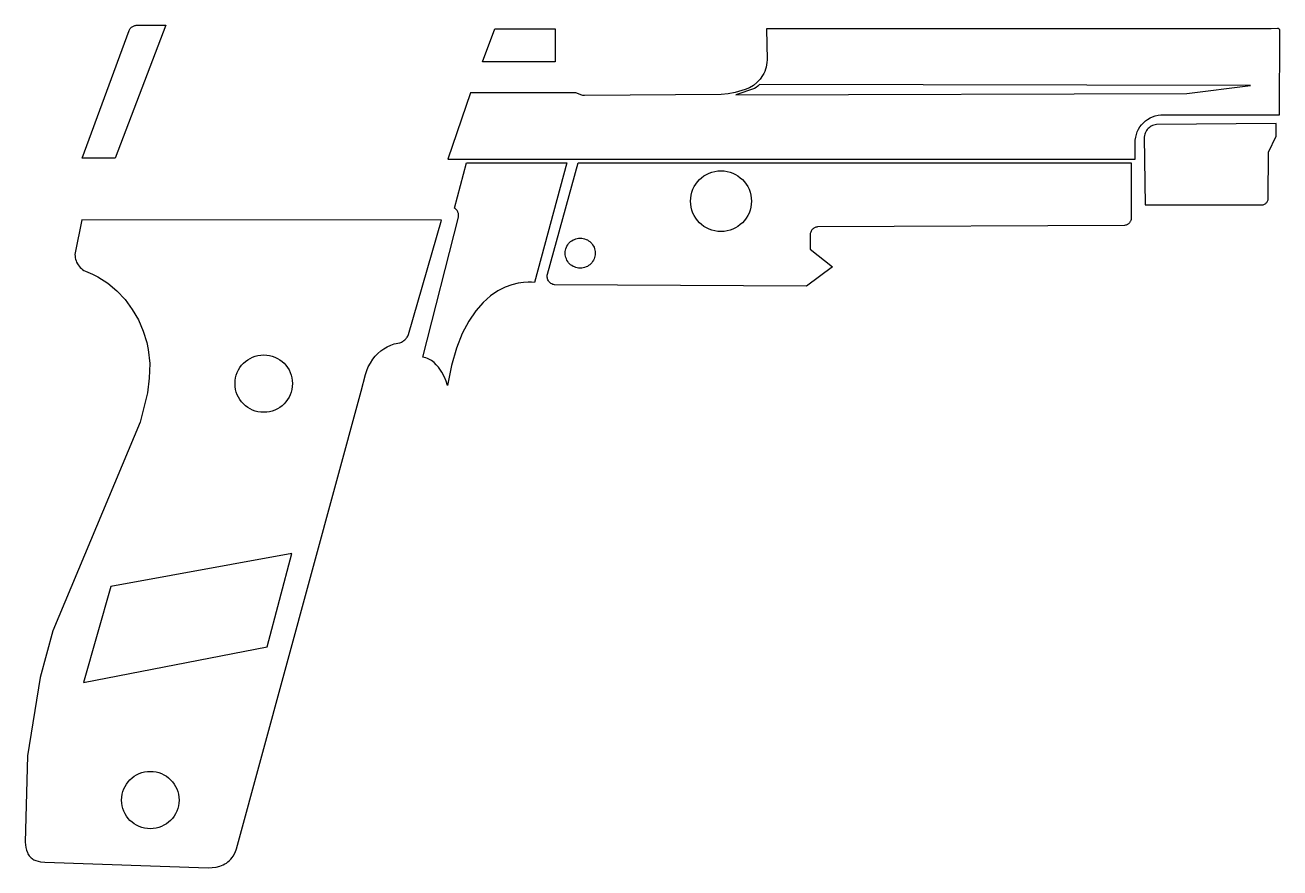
# Model space of a CAD drawing. Header units: metres. Extents: x 167 to 303, y -154 to -62.
import ezdxf

# ---------------------------------------------------------------- set-up
doc = ezdxf.new("R2010")
doc.units = ezdxf.units.M

msp = doc.modelspace()

# ---------------------------------------------------------------- linework, layer by layer
for points in [[(176.350168, -76.656692), (172.791374, -76.656692), (177.866548, -62.810898), (177.901346, -62.742318), (177.94097, -62.67704), (177.985166, -62.615572), (178.033426, -62.557914), (178.08575, -62.50432), (178.141884, -62.45479), (178.201574, -62.409832), (178.264312, -62.369446), (178.330098, -62.333632), (178.398424, -62.302898), (178.46929, -62.277244), (178.542188, -62.256924), (178.617118, -62.242192), (178.693572, -62.233302), (181.826662, -62.230254), (176.350168, -76.656692)], [(301.54372, -62.633606), (246.900954, -62.633606), (246.967756, -65.994534), (246.950484, -66.28003), (246.916194, -66.53022), (246.863362, -66.774568), (246.792496, -67.012566), (246.704612, -67.243452), (246.600218, -67.466464), (246.48033, -67.681094), (246.196612, -68.082414), (245.8593, -68.442586), (245.474744, -68.756276), (245.048532, -69.01815), (244.587014, -69.223382), (243.496592, -69.545454), (242.75161, -69.680582), (241.99723, -69.751448), (227.197412, -69.86905), (227.100384, -69.860922), (227.004626, -69.843904), (226.910646, -69.81825), (226.25558, -69.574918), (214.838026, -69.574918), (212.383116, -76.749148), (286.812482, -76.749148), (286.835596, -74.702162), (286.882078, -74.384154), (286.957262, -74.079862), (287.059624, -73.790556), (287.187894, -73.517252), (287.341056, -73.261474), (287.517586, -73.024492), (287.716468, -72.807576), (287.936178, -72.611996), (288.1757, -72.438768), (288.43351, -72.289416), (288.708592, -72.164956), (288.999422, -72.066912), (289.304984, -71.9963), (289.623754, -71.95439), (302.45177, -71.9455), (302.50257, -62.851792), (302.496728, -62.812168), (302.488346, -62.776608), (302.477678, -62.744604), (302.464724, -62.716156), (302.449738, -62.69101), (302.432466, -62.669166), (302.413162, -62.650116), (302.391826, -62.63386), (302.368712, -62.620398), (302.343566, -62.609222), (302.316642, -62.600332), (302.28794, -62.593728), (302.22571, -62.586108), (301.542958, -62.633606)], [(217.470482, -62.633606), (224.001838, -62.633606), (224.001838, -66.21018), (216.150444, -66.21018), (217.470482, -62.633606)], [(246.12981, -68.679568), (245.966488, -68.835016), (245.782846, -68.972684), (245.581424, -69.091302), (243.577618, -69.789294), (292.42766, -69.657468), (299.30471, -68.78066), (246.12981, -68.679568)], [(302.084994, -72.878188), (289.125914, -72.999346), (288.97707, -73.023476), (288.83356, -73.06183), (288.696146, -73.113646), (288.56559, -73.178162), (288.442654, -73.254616), (288.3281, -73.342246), (288.22269, -73.44029), (288.127186, -73.547986), (288.04235, -73.664572), (287.96869, -73.789286), (287.907222, -73.921112), (287.858708, -74.059542), (287.823656, -74.203814), (287.803082, -74.353166), (287.904428, -81.70799), (300.542452, -81.715356), (300.620938, -81.703418), (300.69663, -81.684114), (300.769274, -81.657698), (300.838362, -81.624424), (300.90364, -81.5848), (300.9646, -81.539334), (301.020734, -81.48828), (301.071788, -81.432146), (301.117254, -81.371186), (301.156878, -81.305908), (301.190152, -81.23682), (301.216822, -81.164176), (301.23638, -81.088484), (301.248318, -81.009998), (301.256954, -75.978766), (302.0822, -74.25944), (302.08347, -72.878696)], [(214.407496, -77.144626), (225.278188, -77.144626), (221.784926, -90.101674), (221.459806, -90.072464), (221.081854, -90.068654), (220.585792, -90.101166), (219.990924, -90.19159), (219.316046, -90.362024), (218.580208, -90.634058), (217.802714, -91.02979), (217.00236, -91.57081), (216.19845, -92.278962), (215.410034, -93.17609), (214.655908, -94.284038), (213.955376, -95.624396), (213.327488, -97.219262), (212.791294, -99.090226), (212.365844, -101.259386), (212.212428, -100.816918), (212.014816, -100.35794), (211.731352, -99.824032), (211.358226, -99.278186), (211.136738, -99.020376), (210.891374, -98.78314), (210.621626, -98.574352), (210.326986, -98.401886), (210.170268, -98.331782), (210.0072, -98.273616), (209.837528, -98.228404), (209.661506, -98.197162), (213.536022, -83.029552), (213.546182, -82.953098), (213.550246, -82.876898), (213.548214, -82.800952), (213.54034, -82.725768), (213.526878, -82.651854), (213.507828, -82.579464), (213.483444, -82.508598), (213.453726, -82.440018), (213.418674, -82.373724), (213.378542, -82.310224), (213.333584, -82.249772), (213.2838, -82.192622), (213.22919, -82.139028), (213.170008, -82.089498), (213.106508, -82.044286), (214.408004, -77.14488)], [(223.178878, -89.199212), (226.507548, -77.14488), (286.394906, -77.14488), (286.390842, -83.224878), (286.378904, -83.303364), (286.3596, -83.379056), (286.333184, -83.4517), (286.29991, -83.520788), (286.26054, -83.586066), (286.215074, -83.647026), (286.164274, -83.70316), (286.108394, -83.754214), (286.047688, -83.799934), (285.982664, -83.839558), (285.91383, -83.873086), (285.84144, -83.90001), (285.765748, -83.919822), (285.687516, -83.932014), (252.436122, -84.087208), (252.34519, -84.101432), (252.257306, -84.124292), (252.173232, -84.155534), (252.093222, -84.194396), (252.017784, -84.240624), (251.947172, -84.29371), (251.882148, -84.353146), (251.822966, -84.418424), (251.770388, -84.489036), (251.724668, -84.564728), (251.68606, -84.644992), (251.655326, -84.72932), (251.63272, -84.817204), (251.61875, -84.90839), (251.613924, -86.484968), (254.063754, -88.398858), (251.231146, -90.516964), (223.951292, -90.36304), (223.84385, -90.342974), (223.741742, -90.311224), (223.645476, -90.268298), (223.555814, -90.215212), (223.473264, -90.152728), (223.398334, -90.081862), (223.331786, -90.003376), (223.274382, -89.918032), (223.22663, -89.826592), (223.189292, -89.730072), (223.162876, -89.629234), (223.14789, -89.52484), (223.14535, -89.417906), (223.15551, -89.309194), (223.179132, -89.199466)], [(245.263162, -81.30159), (245.246144, -81.638648), (245.196106, -81.9658), (245.114826, -82.281522), (245.004082, -82.58429), (244.865398, -82.872326), (244.700298, -83.144106), (244.51056, -83.397852), (244.297962, -83.631786), (244.064028, -83.844384), (243.810282, -84.034122), (243.538502, -84.199222), (243.250466, -84.337906), (242.947698, -84.44865), (242.631976, -84.52993), (242.304824, -84.579968), (241.967766, -84.596986), (241.630708, -84.579968), (241.303556, -84.52993), (240.987834, -84.44865), (240.685066, -84.337906), (240.39703, -84.199222), (240.12525, -84.034122), (239.871504, -83.844384), (239.63757, -83.631786), (239.424972, -83.397852), (239.235234, -83.144106), (239.070134, -82.872326), (238.93145, -82.58429), (238.820706, -82.281522), (238.739426, -81.9658), (238.689388, -81.638648), (238.67237, -81.30159), (238.689388, -80.964532), (238.739426, -80.63738), (238.820706, -80.321658), (238.93145, -80.01889), (239.070134, -79.730854), (239.235234, -79.459074), (239.424972, -79.205328), (239.63757, -78.971394), (239.871504, -78.758796), (240.12525, -78.569058), (240.39703, -78.403958), (240.685066, -78.265274), (240.987834, -78.15453), (241.303556, -78.07325), (241.630708, -78.023212), (241.967766, -78.006194), (242.304824, -78.023212), (242.631976, -78.07325), (242.947698, -78.15453), (243.250466, -78.265274), (243.538502, -78.403958), (243.810282, -78.569058), (244.064028, -78.758796), (244.297962, -78.971394), (244.51056, -79.205328), (244.700298, -79.459074), (244.865398, -79.730854), (245.004082, -80.01889), (245.114826, -80.321658), (245.196106, -80.63738), (245.246144, -80.964532), (245.263162, -81.30159)], [(202.996038, -101.87178), (203.463398, -100.06838), (203.601828, -99.658932), (203.77404, -99.253548), (203.99248, -98.846132), (204.269848, -98.430334), (204.52969, -98.107754), (204.81798, -97.80651), (205.13167, -97.530666), (205.467712, -97.284286), (205.823058, -97.071942), (206.19466, -96.897952), (206.57947, -96.76638), (207.18018, -96.635316), (207.278732, -96.601534), (207.373982, -96.560894), (207.465676, -96.513904), (207.55356, -96.460564), (207.637126, -96.401382), (207.716374, -96.336612), (207.790796, -96.266254), (207.860138, -96.190816), (207.9244, -96.110552), (207.98282, -96.025716), (208.035398, -95.936308), (208.08188, -95.842836), (208.121758, -95.745554), (211.712302, -83.348322), (172.745146, -83.307428), (172.014134, -86.913212), (172.002958, -87.089488), (172.008038, -87.263732), (172.028866, -87.434928), (172.064934, -87.60206), (172.11548, -87.76462), (172.18025, -87.921592), (172.258482, -88.072214), (172.349668, -88.215724), (172.453046, -88.351106), (172.568362, -88.477852), (172.694854, -88.594946), (172.832268, -88.701372), (172.979842, -88.796622), (173.136814, -88.87968), (173.895004, -89.19464), (174.467774, -89.482168), (175.550068, -90.174826), (176.540414, -91.008454), (177.429668, -91.963748), (178.208432, -93.021658), (178.867308, -94.162626), (179.397152, -95.367602), (179.788566, -96.617536), (179.944776, -97.362264), (180.093112, -98.89617), (180.048154, -100.472494), (179.840636, -102.07117), (179.060602, -105.255568), (169.606468, -127.840232), (168.22166, -132.890514), (166.876222, -141.376146), (166.600632, -150.720298), (166.675816, -151.308308), (166.74592, -151.590502), (166.84498, -151.857964), (166.906956, -151.984456), (166.978076, -152.10536), (167.059102, -152.219914), (167.150796, -152.32761), (167.253666, -152.427686), (167.34917, -152.505156), (167.4495, -152.57399), (167.554148, -152.634696), (167.774874, -152.73401), (168.0083, -152.807416), (168.251124, -152.859486), (168.751758, -152.916128), (186.44489, -153.522426), (186.86526, -153.492708), (187.276994, -153.43251), (187.674758, -153.334212), (188.053218, -153.18994), (188.233558, -153.098246), (188.40704, -152.992074), (188.573156, -152.870408), (188.735462, -152.728422), (188.883036, -152.575006), (189.01664, -152.410922), (189.13729, -152.237186), (189.343538, -151.864568), (189.509146, -151.464772), (202.99553, -101.871018)], [(228.343714, -86.933024), (228.335332, -87.09914), (228.310694, -87.26043), (228.270562, -87.416132), (228.215952, -87.565484), (228.147626, -87.70747), (228.066346, -87.841328), (227.972874, -87.966296), (227.867972, -88.081612), (227.752656, -88.186514), (227.627688, -88.279986), (227.49383, -88.361266), (227.351844, -88.429592), (227.202492, -88.484202), (227.04679, -88.524334), (226.8855, -88.548972), (226.719384, -88.557354), (226.553268, -88.548972), (226.391978, -88.524334), (226.236276, -88.484202), (226.086924, -88.429592), (225.944938, -88.361266), (225.81108, -88.279986), (225.686112, -88.186514), (225.570796, -88.081612), (225.465894, -87.966296), (225.372422, -87.841328), (225.291142, -87.70747), (225.222816, -87.565484), (225.168206, -87.416132), (225.128074, -87.26043), (225.103436, -87.09914), (225.095054, -86.933024), (225.103436, -86.766908), (225.128074, -86.605618), (225.168206, -86.449916), (225.222816, -86.300564), (225.291142, -86.158578), (225.372422, -86.02472), (225.465894, -85.899752), (225.570796, -85.784436), (225.686112, -85.679534), (225.81108, -85.586062), (225.944938, -85.504782), (226.086924, -85.436456), (226.236276, -85.381846), (226.391978, -85.341714), (226.553268, -85.317076), (226.719384, -85.308694), (226.8855, -85.317076), (227.04679, -85.341714), (227.202492, -85.381846), (227.351844, -85.436456), (227.49383, -85.504782), (227.627688, -85.586062), (227.752656, -85.679534), (227.867972, -85.784436), (227.972874, -85.899752), (228.066346, -86.02472), (228.147626, -86.158578), (228.215952, -86.300564), (228.270562, -86.449916), (228.310694, -86.605618), (228.335332, -86.766908), (228.343714, -86.933024)], [(195.55968, -101.063298), (195.543678, -101.381306), (195.496434, -101.69017), (195.419726, -101.988366), (195.315078, -102.274116), (195.184014, -102.54615), (195.028058, -102.80269), (194.848988, -103.042212), (194.648074, -103.263192), (194.427094, -103.464106), (194.187572, -103.643176), (193.931032, -103.799132), (193.658998, -103.930196), (193.373248, -104.034844), (193.075052, -104.111552), (192.766188, -104.158796), (192.44818, -104.174798), (192.130172, -104.158796), (191.821308, -104.111552), (191.523112, -104.034844), (191.237362, -103.930196), (190.965328, -103.799132), (190.708788, -103.643176), (190.469266, -103.464106), (190.248286, -103.263192), (190.047372, -103.042212), (189.868302, -102.80269), (189.712346, -102.54615), (189.581282, -102.274116), (189.476634, -101.988366), (189.399926, -101.69017), (189.352682, -101.381306), (189.33668, -101.063298), (189.352682, -100.74529), (189.399926, -100.436426), (189.476634, -100.13823), (189.581282, -99.85248), (189.712346, -99.580446), (189.868302, -99.323906), (190.047372, -99.084384), (190.248286, -98.863404), (190.469266, -98.66249), (190.708788, -98.48342), (190.965328, -98.327464), (191.237362, -98.1964), (191.523112, -98.091752), (191.821308, -98.015044), (192.130172, -97.9678), (192.44818, -97.951798), (192.766188, -97.9678), (193.075052, -98.015044), (193.373248, -98.091752), (193.658998, -98.1964), (193.931032, -98.327464), (194.187572, -98.48342), (194.427094, -98.66249), (194.648074, -98.863404), (194.848988, -99.084384), (195.028058, -99.323906), (195.184014, -99.580446), (195.315078, -99.85248), (195.419726, -100.13823), (195.496434, -100.436426), (195.543678, -100.74529), (195.55968, -101.063298)], [(195.47205, -119.454676), (175.870108, -123.02871), (172.936662, -133.422136), (192.81902, -129.587244), (195.471796, -119.454676)], [(183.270144, -146.174206), (183.254142, -146.492214), (183.206898, -146.801078), (183.13019, -147.099274), (183.025542, -147.385024), (182.894478, -147.657058), (182.738522, -147.913598), (182.559452, -148.15312), (182.358538, -148.3741), (182.137558, -148.575014), (181.898036, -148.754084), (181.641496, -148.91004), (181.369462, -149.041104), (181.083712, -149.145752), (180.785516, -149.22246), (180.476652, -149.269704), (180.158644, -149.285706), (179.840636, -149.269704), (179.531772, -149.22246), (179.233576, -149.145752), (178.947826, -149.041104), (178.675792, -148.91004), (178.419252, -148.754084), (178.17973, -148.575014), (177.95875, -148.3741), (177.757836, -148.15312), (177.578766, -147.913598), (177.42281, -147.657058), (177.291746, -147.385024), (177.187098, -147.099274), (177.11039, -146.801078), (177.063146, -146.492214), (177.047144, -146.174206), (177.063146, -145.856198), (177.11039, -145.547334), (177.187098, -145.249138), (177.291746, -144.963388), (177.42281, -144.691354), (177.578766, -144.434814), (177.757836, -144.195292), (177.95875, -143.974312), (178.17973, -143.773398), (178.419252, -143.594328), (178.675792, -143.438372), (178.947826, -143.307308), (179.233576, -143.20266), (179.531772, -143.125952), (179.840636, -143.078708), (180.158644, -143.062706), (180.476652, -143.078708), (180.785516, -143.125952), (181.083712, -143.20266), (181.369462, -143.307308), (181.641496, -143.438372), (181.898036, -143.594328), (182.137558, -143.773398), (182.358538, -143.974312), (182.559452, -144.195292), (182.738522, -144.434814), (182.894478, -144.691354), (183.025542, -144.963388), (183.13019, -145.249138), (183.206898, -145.547334), (183.254142, -145.856198), (183.270144, -146.174206)]]:
    msp.add_lwpolyline(points)

doc.saveas('drawing.dxf')
